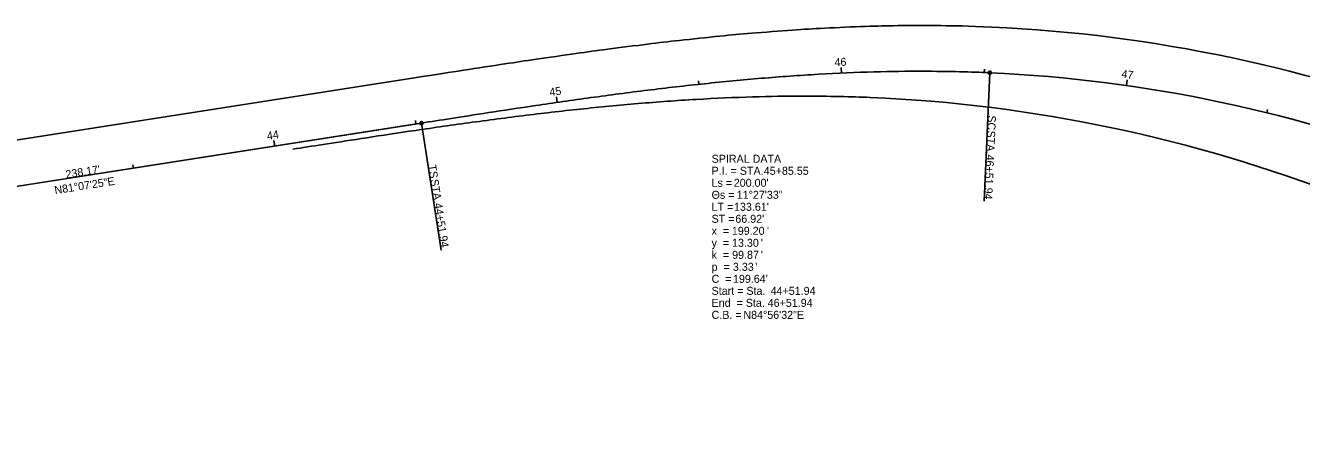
# Model space of a CAD drawing. Extents: x 219750 to 221548, y 545927 to 546568.
# Drawn here: x 220655.3 to 221101.7, y 546421.4 to 546567.6 of the extents above; entities that cross this region are included whole.
import ezdxf

# ---------------------------------------------------------------- set-up
doc = ezdxf.new("R2010")
doc.units = 0
for name, color, linetype in [('_CIVIL_CONSTRUCTION', 7, 'Continuous'), ('DV_X_County_Line', 7, 'Continuous'), ('DV_X_Section_VMS_Line', 7, 'Continuous'), ('RW_X_CL_100_Bearings', 7, 'Continuous'), ('RW_X_CL_100_Cardinal_Points', 7, 'Continuous'), ('RW_X_CL_100_Curve_Data', 7, 'Continuous'), ('RW_X_CL_100_Stations', 7, 'Continuous'), ('SC_Scratch1', 7, 'Continuous')]:
    doc.layers.add(name, color=color, linetype=linetype)

msp = doc.modelspace()

# ---------------------------------------------------------------- linework, layer by layer
at = {"layer": 'DV_X_County_Line'}
msp.add_line((220791.33, 546549.31), (220556.01, 546512.56), dxfattribs=at)
msp.add_arc((220970.13, 546051.61), 516, 50.0203, 87.4171, dxfattribs=at)
msp.add_open_spline([(220993.39, 546567.08), (220984.79, 546567.47), (220976.21, 546567.64), (220959.08, 546567.61), (220950.53, 546567.41), (220933.48, 546566.68), (220924.97, 546566.16), (220908.02, 546564.86), (220899.58, 546564.08), (220882.74, 546562.3), (220874.34, 546561.31), (220857.61, 546559.18), (220849.27, 546558.04), (220832.64, 546555.65), (220824.35, 546554.41), (220807.81, 546551.88), (220799.56, 546550.59), (220791.33, 546549.31)], degree=3, dxfattribs=at)
at = {"layer": 'DV_X_Section_VMS_Line'}
for p, q in [((220534.41, 546492.99), (220793.64, 546533.47)), ((220558.48, 546496.75), (220793.8, 546533.5))]:
    msp.add_line(p, q, dxfattribs=at)
msp.add_arc((220970.13, 546051.61), 500, 50.0203, 87.4171, dxfattribs=at)
msp.add_arc((220970.13, 546051.61), 500, 50.0203, 87.4171, dxfattribs=at)
msp.add_open_spline([(220793.8, 546533.5), (220797.09, 546534.01), (220803.68, 546535.04), (220816.85, 546537.08), (220833.33, 546539.59), (220853.13, 546542.44), (220872.96, 546545.05), (220892.83, 546547.34), (220912.74, 546549.24), (220932.69, 546550.66), (220952.67, 546551.52), (220969.34, 546551.7), (220982.67, 546551.48), (220989.33, 546551.25), (220992.66, 546551.1)], degree=3, dxfattribs=at)
msp.add_open_spline([(220793.8, 546533.5), (220797.09, 546534.01), (220803.68, 546535.04), (220816.85, 546537.08), (220833.33, 546539.59), (220853.13, 546542.44), (220872.96, 546545.05), (220892.83, 546547.34), (220912.74, 546549.24), (220932.69, 546550.66), (220952.67, 546551.52), (220969.34, 546551.7), (220982.67, 546551.48), (220989.33, 546551.25), (220992.66, 546551.1)], degree=3, dxfattribs=at)
at = {"layer": 'RW_X_CL_100_Bearings'}
for p, q in [((220992.66, 546551.1), (220990.64, 546506.14)), ((220992.66, 546551.1), (220990.64, 546506.14)), ((220793.8, 546533.5), (220800.74, 546489.04)), ((220793.8, 546533.5), (220800.74, 546489.04))]:
    msp.add_line(p, q, dxfattribs=at)
for centre in [(220992.66, 546551.1), (220992.66, 546551.1), (220793.8, 546533.5), (220793.8, 546533.5)]:
    msp.add_circle(centre, 0.6, dxfattribs=at)
at = {"layer": 'RW_X_CL_100_Stations'}
for p, q in [((220940.74, 546550.98), (220940.65, 546552.97)), ((220940.74, 546550.98), (220940.65, 546552.97)), ((220990.73, 546551.18), (220990.78, 546552.38)), ((220990.73, 546551.18), (220990.78, 546552.38)), ((220890.9, 546547.07), (220890.78, 546548.27)), ((220890.9, 546547.07), (220890.78, 546548.27)), ((221040.5, 546546.63), (221040.78, 546548.61)), ((221040.5, 546546.63), (221040.78, 546548.61)), ((220841.31, 546540.73), (220841.03, 546542.71)), ((220841.31, 546540.73), (220841.03, 546542.71)), ((220791.88, 546533.2), (220791.7, 546534.38)), ((220791.88, 546533.2), (220791.7, 546534.38)), ((221089.57, 546537.13), (221089.85, 546538.3)), ((221089.57, 546537.13), (221089.85, 546538.3)), ((220742.48, 546525.48), (220742.17, 546527.46)), ((220742.48, 546525.48), (220742.17, 546527.46)), ((220693.08, 546517.77), (220692.89, 546518.95)), ((220693.08, 546517.77), (220692.89, 546518.95))]:
    msp.add_line(p, q, dxfattribs=at)
at = {"layer": 'SC_Scratch1'}
msp.add_arc((220929.19, 546026.91), 516, 49.8645, 87.5964, dxfattribs=at)
msp.add_open_spline([(220748.81, 546524.37), (220752.16, 546524.89), (220758.85, 546525.93), (220772.24, 546528.01), (220788.97, 546530.56), (220809.08, 546533.46), (220829.23, 546536.12), (220849.41, 546538.46), (220869.63, 546540.4), (220889.9, 546541.87), (220910.2, 546542.78), (220927.13, 546543), (220940.67, 546542.82), (220947.44, 546542.6), (220950.83, 546542.46)], degree=3, dxfattribs=at)

# ---------------------------------------------------------------- texts
at = {"layer": '_CIVIL_CONSTRUCTION'}
msp.add_text('N81°07\'25"E', height=2.8, rotation=8.8763, dxfattribs=at).set_placement((220665.65, 546508.63))
msp.add_text('N81°07\'25"E', height=2.8, rotation=8.8763, dxfattribs=at).set_placement((220665.65, 546508.63))
at = {"layer": 'RW_X_CL_100_Bearings'}
for s, rotation, p in [('SC', 267.4171, (220992.04, 546536.27)), ('SC', 267.4171, (220992.04, 546536.27)), (' STA. ', 267.4171, (220991.84, 546531.97)), (' STA. ', 267.4171, (220991.84, 546531.97)), ('46+51.94', 267.4171, (220991.42, 546522.53)), ('46+51.94', 267.4171, (220991.42, 546522.53)), ('TS', 278.8763, (220796.14, 546518.76)), ('TS', 278.8763, (220796.14, 546518.76)), (' STA. ', 278.8763, (220796.78, 546514.67)), (' STA. ', 278.8763, (220796.78, 546514.67)), ('44+51.94', 278.8763, (220798.24, 546505.33)), ('44+51.94', 278.8763, (220798.24, 546505.33))]:
    msp.add_text(s, height=2.8, rotation=rotation, dxfattribs=at).set_placement(p)
at = {"layer": 'RW_X_CL_100_Cardinal_Points'}
for s, p in [('SPIRAL DATA', (220895.33, 546519.61)), ('P.I. = STA. ', (220895.33, 546515.41)), ('45+85.55', (220913.59, 546515.41)), ('Ls = ', (220895.33, 546511.21)), ("200.00'", (220903.09, 546511.21)), ('Θs = ', (220895.33, 546507.01)), ('11°27\'33"', (220904.13, 546507.01)), ('LT = ', (220895.33, 546502.81)), ("133.61'", (220903.18, 546502.81)), ('ST = ', (220895.33, 546498.61)), ("66.92'", (220903.63, 546498.61)), ('x  = ', (220895.33, 546494.41)), ('199.20', (220902.42, 546494.41)), ("'", (220914.71, 546494.41)), ('y  = ', (220895.33, 546490.21)), ('13.30', (220902.49, 546490.21)), ("'", (220912.54, 546490.21)), ('k  = ', (220895.33, 546486.01)), ('99.87', (220902.52, 546486.01)), ("'", (220912.57, 546486.01)), ('p  = ', (220895.33, 546481.81)), ('3.33', (220902.78, 546481.81)), ("'", (220910.6, 546481.81)), ('Start = Sta. ', (220895.33, 546473.41)), ('C  = ', (220895.33, 546477.61)), ("199.64'", (220902.82, 546477.61)), ('44+51.94', (220915.98, 546473.41)), ('End  = Sta. ', (220895.33, 546469.21)), ('46+51.94', (220914.96, 546469.21)), ('C.B. = ', (220895.33, 546465.01)), ('N84°56\'32"E', (220906.45, 546465.01))]:
    msp.add_text(s, height=2.8, dxfattribs=at).set_placement(p)
at = {"layer": 'RW_X_CL_100_Curve_Data'}
msp.add_text("238.17'", height=2.8, rotation=8.8763, dxfattribs=at).set_placement((220669.53, 546514.13))
msp.add_text("238.17'", height=2.8, rotation=8.8763, dxfattribs=at).set_placement((220669.53, 546514.13))
at = {"layer": 'RW_X_CL_100_Stations'}
for s, rotation, p in [('46', 2.596, (220938.39, 546553.37)), ('46', 2.596, (220938.39, 546553.37)), ('47', 351.9097, (221038.58, 546549.43)), ('47', 351.9097, (221038.58, 546549.43)), ('45', 8.2146, (220838.79, 546542.89)), ('45', 8.2146, (220838.79, 546542.89)), ('44', 8.8763, (220739.97, 546527.62)), ('44', 8.8763, (220739.97, 546527.62))]:
    msp.add_text(s, height=2.8, rotation=rotation, dxfattribs=at).set_placement(p)

doc.saveas('drawing.dxf')
